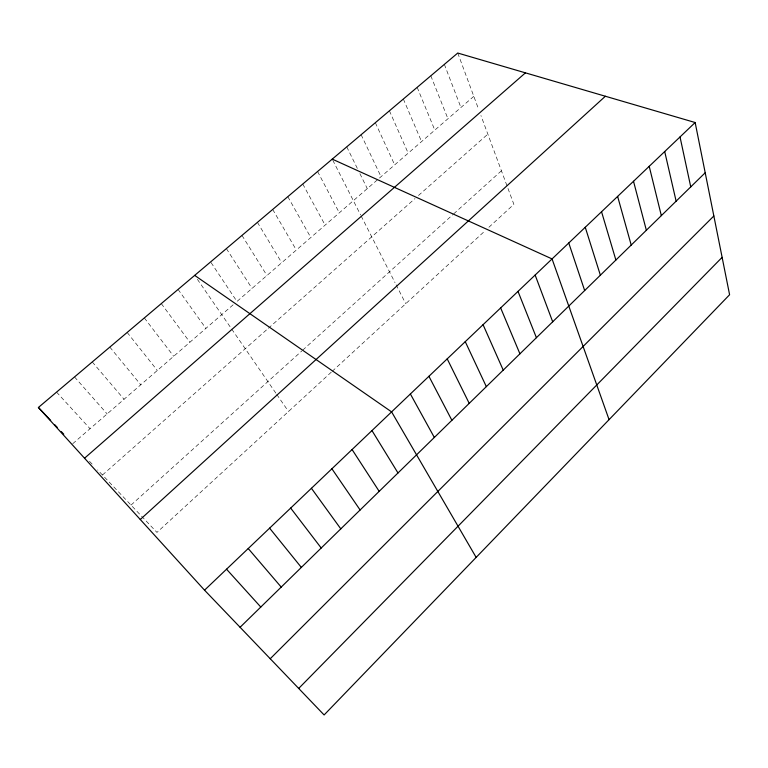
<?xml version="1.0" encoding="UTF-8"?>
<svg xmlns="http://www.w3.org/2000/svg" width="768" height="768" viewBox="0 0 768 768"><rect width="100%" height="100%" fill="white"/><g stroke="black" fill="none" stroke-linecap="round" stroke-linejoin="round"><path stroke-width="0.58" stroke-dasharray="3.84 2.88" d="M331.296 372.163L156.96 532.416L97.632 469.901M332.17 371.357L485.51 230.39M488.89 227.29L513.869 204.326L480.922 115.498M131.04 505.094L301.843 350.938M302.698 350.16L452.813 214.675M453.686 213.878L501.427 170.784M102.47 474.998L267.504 329.021M268.358 328.272L414.998 198.566M418.464 195.494L487.834 134.141M72.758 443.683L235.181 303.024M473.818 96.336L236.966 301.469L210.614 261.926M89.501 461.318L92.794 464.803M56.563 392.122L90.048 428.717M74.515 376.944L107.146 413.904M92.266 361.949L124.051 399.264M109.824 347.107L140.774 384.778M127.171 332.448L157.325 370.445M144.336 317.942L173.693 356.275M161.299 303.6L189.878 342.25M178.08 289.421L205.901 328.378M197.386 279.312L231.053 328.157M231.706 329.098L276.154 393.571M276.778 394.474L288.509 411.494M226.378 248.602L252.038 288.422M241.978 235.411L266.947 275.501M257.414 222.365L281.712 262.714M272.698 209.453L296.333 250.061M287.808 196.675L310.8 237.523M302.774 184.032L325.123 225.12M317.587 171.514L339.312 212.832M332.784 160.186L360.634 214.982M361.142 215.99L395.03 282.662M396.106 284.784L405.734 303.734M346.752 146.861L357.802 169.344M359.904 173.626L367.267 188.621M361.123 134.717L381.034 176.688M375.341 122.698L394.675 164.88M389.414 110.803L408.182 153.178M403.354 99.014L421.565 141.59M417.158 87.35L434.813 130.118M430.819 75.802L447.936 118.752M444.355 64.368L460.934 107.491M457.757 53.04L478.579 109.2"/><path stroke-width="1.15" d="M298.694 688.435L722.122 257.347M270.23 658.733L713.846 215.981M240.086 627.274L705.197 172.762M204.538 590.179L695.155 122.525L457.757 53.04L38.4 407.472L204.538 590.179L324.115 714.96L729.6 294.73L695.155 122.525M140.266 519.504L605.366 96.25M84.538 458.218L525.437 72.854M332.246 159.12L552.058 258.922L609.062 419.645M194.678 275.386L391.594 411.878L476.15 557.395M38.4 407.472L50.669 420.403M54.758 424.714L57.216 427.306M61.306 431.616L63.763 434.198M226.541 569.203L260.794 607.046M248.227 548.534L281.213 587.088M269.606 528.163L301.344 567.418M290.669 508.08L321.206 548.006M311.424 488.294L340.8 528.864M331.901 468.778L360.115 509.981M352.08 449.549L379.181 491.347M371.971 430.579L397.997 472.973M410.381 393.974L434.333 437.453M428.918 376.301L451.891 420.307M447.206 358.867L469.219 403.363M465.254 341.664L486.336 386.64M483.062 324.682L503.232 370.128M500.65 307.92L519.926 353.818M518.006 291.379L536.41 337.699M535.142 275.05L552.691 321.792M568.762 242.995L584.669 290.544M585.254 227.28L600.374 275.203M601.546 211.757L615.888 260.035M617.626 196.416L631.21 245.059M633.514 181.277L646.358 230.256M649.21 166.32L661.334 215.635M664.704 151.546L676.128 201.178M680.026 136.944L690.749 186.883"/></g></svg>
